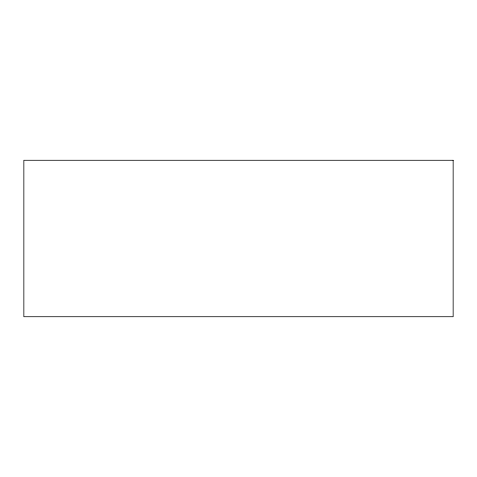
<?xml version="1.0" encoding="UTF-8"?>
<svg xmlns="http://www.w3.org/2000/svg" width="477" height="477" viewBox="0 0 477 477"><rect width="100%" height="100%" fill="white"/><g stroke="black" fill="none" stroke-linecap="round" stroke-linejoin="round"><path stroke-width="0.72" d="M453.15 160.278L23.85 160.278L23.85 316.722L453.15 316.722L453.15 160.278"/></g></svg>
